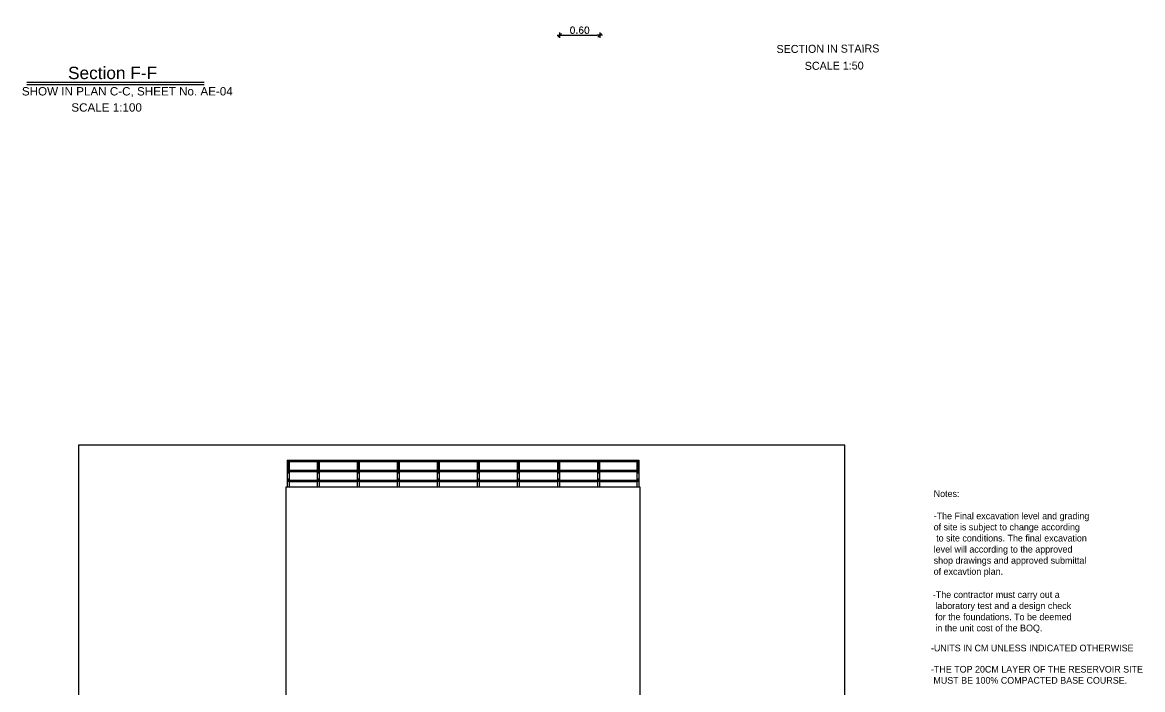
# Model space of a CAD drawing. Extents: x 166525 to 167198, y 178739 to 179747.
# Drawn here: x 166624.56 to 166658.16, y 179240.17 to 179260.17 of the extents above; entities that cross this region are included whole.
import ezdxf
from ezdxf.enums import TextEntityAlignment as Align

# ---------------------------------------------------------------- set-up
doc = ezdxf.new("R2010")
doc.units = 0
doc.header["$MEASUREMENT"] = 0
for name, pattern in [('AUSGEZOGEN', [0]), ('STRICHPUNKT2', [0.7, 0.4, -0.15, 0, -0.15]), ('VONLAYER', [0])]:
    doc.linetypes.add(name, pattern=pattern)
doc.layers.get('0').update_dxf_attribs({"linetype": 'CONTINUOUS'})
doc.layers.get('DEFPOINTS').update_dxf_attribs({"linetype": 'CONTINUOUS'})
for name, color, linetype in [('6', 2, 'CONTINUOUS'), ('EBENE0', 7, 'AUSGEZOGEN'), ('outdim', 42, 'CONTINUOUS'), ('TEXTM', 2, 'CONTINUOUS'), ('TXT', 6, 'CONTINUOUS')]:
    doc.layers.add(name, color=color, linetype=linetype)
doc.styles.add('FUTURA', font='SAS_____.PFB')
doc.styles.add('ROMAND10', font='ROMAND.shx', dxfattribs={"height": 0.2})
doc.dimstyles.new('1-100-layout', dxfattribs={"dimtxt": 0.2, "dimasz": 0.08, "dimexe": 0.18, "dimexo": 0.0625, "dimgap": 0.05, "dimtad": 1, "dimzin": 12, "dimdsep": 46, "dimtxsty": 'ROMAND10', "dimblk": '2', "dimcen": 0, "dimdle": 0.15, "dimse1": 1, "dimse2": 1, "dimclrd": 256, "dimclre": 9, "dimclrt": 1, "dimazin": 0, "dimtfac": 1, "dimtix": 1, "dimtofl": 0, "dimtmove": 2, "dimatfit": 0, "dimldrblk": '2', "dimfxl": 1, "dimtolj": 1, "dimtzin": 0, "dimlwd": -1, "dimlwe": -1, "dimarcsym": 0})

# ---------------------------------------------------------------- blocks, each defined once
blk = doc.blocks.new('2')
for p, q in [((1, 0), (-1, 0)), ((0.71, 0.71), (-0.71, -0.71)), ((0, 1), (0, -1))]:
    blk.add_line(p, q)
blk = doc.blocks.new('*D350')
at = {"layer": 'DEFPOINTS', "color": 0, "transparency": 16777216}
for p in [(166640.679, 179260.171), (166641.879, 179260.171), (166641.879, 179259.786)]:
    blk.add_point(p, dxfattribs=at)
at = {"layer": 'outdim', "transparency": 16777216}
blk.add_line((166640.759, 179259.786), (166641.799, 179259.786), dxfattribs=at)
at = {"layer": 'outdim', "transparency": 16777216, "xscale": 0.08, "yscale": 0.08, "zscale": 0.08, "rotation": 180}
blk.add_blockref('2', (166640.679, 179259.786), dxfattribs=at)
at = {"layer": 'outdim', "transparency": 16777216, "xscale": 0.08, "yscale": 0.08, "zscale": 0.08}
blk.add_blockref('2', (166641.879, 179259.786), dxfattribs=at)
at = {"layer": 'outdim', "color": 1, "transparency": 16777216, "insert": (166641.279, 179259.936), "char_height": 0.2, "attachment_point": 5, "style": 'ROMAND10'}
blk.add_mtext('\\A1;0.60', dxfattribs=at)

msp = doc.modelspace()

# ---------------------------------------------------------------- linework, layer by layer
at = {"color": 2, "linetype": 'Continuous'}
msp.add_lwpolyline([(166626.2388, 179219.66595), (166649.23435, 179219.66595), (166649.23435, 179247.49525), (166626.2388, 179247.49525)], close=True, dxfattribs=at)
at = {"layer": '6'}
for p, q in [((166624.69282, 179258.37651), (166630.01124, 179258.37651)), ((166624.69282, 179258.31094), (166630.01124, 179258.31094))]:
    msp.add_line(p, q, dxfattribs=at)
at = {"layer": 'EBENE0', "linetype": 'AUSGEZOGEN'}
for p, q in [((166632.50634, 179247.04384), (166642.98634, 179247.04384)), ((166632.50634, 179247.04384), (166632.50634, 179246.24384)), ((166632.56634, 179247.04384), (166632.56634, 179246.24384)), ((166632.56634, 179247.00384), (166633.40634, 179247.00384)), ((166633.40634, 179247.04384), (166633.40634, 179246.24384)), ((166633.46634, 179247.04384), (166633.46634, 179246.24384)), ((166633.46634, 179247.00384), (166634.60634, 179247.00384)), ((166634.60634, 179247.04384), (166634.60634, 179246.24384)), ((166634.66634, 179247.04384), (166634.66634, 179246.24384)), ((166634.66634, 179247.00384), (166635.80634, 179247.00384)), ((166635.80634, 179247.04384), (166635.80634, 179246.24384)), ((166635.86634, 179247.04384), (166635.86634, 179246.24384)), ((166635.86634, 179247.00384), (166637.00634, 179247.00384)), ((166637.00634, 179247.04384), (166637.00634, 179246.24384)), ((166637.06634, 179247.04384), (166637.06634, 179246.24384)), ((166637.06634, 179247.00384), (166638.20634, 179247.00384)), ((166638.20634, 179247.04384), (166638.20634, 179246.24384)), ((166638.26634, 179247.04384), (166638.26634, 179246.24384)), ((166638.26634, 179247.00384), (166639.40634, 179247.00384)), ((166639.40634, 179247.04384), (166639.40634, 179246.24384)), ((166639.46634, 179247.04384), (166639.46634, 179246.24384)), ((166639.46634, 179247.00384), (166640.60634, 179247.00384)), ((166640.60634, 179247.04384), (166640.60634, 179246.24384)), ((166640.66634, 179247.04384), (166640.66634, 179246.24384)), ((166640.66634, 179247.00384), (166641.80634, 179247.00384)), ((166641.80634, 179247.04384), (166641.80634, 179246.24384)), ((166641.86634, 179247.04384), (166641.86634, 179246.24384)), ((166641.86634, 179247.00384), (166642.98634, 179247.00384)), ((166642.98634, 179247.04384), (166642.98634, 179246.24384)), ((166642.98634, 179247.04384), (166643.04634, 179247.04384)), ((166643.04634, 179247.04384), (166643.04634, 179246.24384)), ((166632.56634, 179246.74384), (166633.40634, 179246.74384)), ((166632.56634, 179246.70384), (166633.40634, 179246.70384)), ((166633.46634, 179246.74384), (166634.60634, 179246.74384)), ((166633.46634, 179246.70384), (166634.60634, 179246.70384)), ((166634.66634, 179246.74384), (166635.80634, 179246.74384)), ((166634.66634, 179246.70384), (166635.80634, 179246.70384)), ((166635.86634, 179246.74384), (166637.00634, 179246.74384)), ((166635.86634, 179246.70384), (166637.00634, 179246.70384)), ((166637.06634, 179246.74384), (166638.20634, 179246.74384)), ((166637.06634, 179246.70384), (166638.20634, 179246.70384)), ((166638.26634, 179246.74384), (166639.40634, 179246.74384)), ((166638.26634, 179246.70384), (166639.40634, 179246.70384)), ((166639.46634, 179246.74384), (166640.60634, 179246.74384)), ((166639.46634, 179246.70384), (166640.60634, 179246.70384)), ((166640.66634, 179246.74384), (166641.80634, 179246.74384)), ((166640.66634, 179246.70384), (166641.80634, 179246.70384)), ((166641.86634, 179246.74384), (166642.98634, 179246.74384)), ((166641.86634, 179246.70384), (166642.98634, 179246.70384)), ((166632.47634, 179246.24384), (166643.07634, 179246.24384)), ((166632.47634, 179239.94384), (166632.47634, 179246.24384)), ((166632.56634, 179246.44384), (166633.40634, 179246.44384)), ((166632.56634, 179246.40384), (166633.40634, 179246.40384)), ((166633.46634, 179246.44384), (166634.60634, 179246.44384)), ((166633.46634, 179246.40384), (166634.60634, 179246.40384)), ((166634.66634, 179246.44384), (166635.80634, 179246.44384)), ((166634.66634, 179246.40384), (166635.80634, 179246.40384)), ((166635.86634, 179246.44384), (166637.00634, 179246.44384)), ((166635.86634, 179246.40384), (166637.00634, 179246.40384)), ((166637.06634, 179246.44384), (166638.20634, 179246.44384)), ((166637.06634, 179246.40384), (166638.20634, 179246.40384)), ((166638.26634, 179246.44384), (166639.40634, 179246.44384)), ((166638.26634, 179246.40384), (166639.40634, 179246.40384)), ((166639.46634, 179246.44384), (166640.60634, 179246.44384)), ((166639.46634, 179246.40384), (166640.60634, 179246.40384)), ((166640.66634, 179246.44384), (166641.80634, 179246.44384)), ((166640.66634, 179246.40384), (166641.80634, 179246.40384)), ((166641.86634, 179246.44384), (166642.98634, 179246.44384)), ((166641.86634, 179246.40384), (166642.98634, 179246.40384)), ((166643.07634, 179246.24384), (166643.07634, 179239.89384))]:
    msp.add_line(p, q, dxfattribs=at)
at = {"layer": 'EBENE0', "linetype": 'STRICHPUNKT2'}
for p, q in [((166632.50634, 179247.02384), (166642.98634, 179247.02384)), ((166632.53634, 179247.04384), (166632.53634, 179246.24384)), ((166633.43634, 179247.04384), (166633.43634, 179246.24384)), ((166634.63634, 179247.04384), (166634.63634, 179246.24384)), ((166635.83634, 179247.04384), (166635.83634, 179246.24384)), ((166637.03634, 179247.04384), (166637.03634, 179246.24384)), ((166638.23634, 179247.04384), (166638.23634, 179246.24384)), ((166639.43634, 179247.04384), (166639.43634, 179246.24384)), ((166640.63634, 179247.04384), (166640.63634, 179246.24384)), ((166641.83634, 179247.04384), (166641.83634, 179246.24384)), ((166643.01634, 179247.04384), (166643.01634, 179246.24384)), ((166632.50634, 179246.72384), (166642.98634, 179246.72384)), ((166632.50634, 179246.42384), (166642.98634, 179246.42384))]:
    msp.add_line(p, q, dxfattribs=at)

# ---------------------------------------------------------------- texts
at = {"linetype": 'VONLAYER', "char_height": 0.2, "width": 11.6938936, "attachment_point": 1}
for s, insert in [('Notes:\\P\\P-The Final excavation level and grading \\Pof site is subject to change according\\P to site conditions. The final excavation \\Plevel will according to the approved \\Pshop drawings and approved submittal \\Pof excavtion plan. ', (166651.89558, 179246.14378)), ('-The contractor must carry out a\\P laboratory test and a design check\\P for the foundations. To be deemed \\P in the unit cost of the BOQ. ', (166651.87033, 179243.11767)), ('-UNITS IN CM UNLESS INDICATED OTHERWISE', (166651.81345, 179241.5159)), ('-THE TOP 20CM LAYER OF THE RESERVOIR SITE \\P MUST BE 100% COMPACTED BASE COURSE. ', (166651.81345, 179240.88003))]:
    msp.add_mtext(s, dxfattribs=dict(at, insert=insert))
at = {"layer": '6', "color": 4, "style": 'FUTURA'}
msp.add_text('Section F-F', height=0.3701376, dxfattribs=at).set_placement((166627.26453, 179258.47144), align=Align.CENTER)
at = {"layer": '6', "style": 'FUTURA'}
msp.add_text('SCALE 1:100', height=0.25, dxfattribs=at).set_placement((166626.02792, 179257.49659))
at = {"layer": 'TEXTM', "color": 4}
for s, p in [('SECTION IN STAIRS', (166647.18189, 179259.25242)), ('SCALE 1:50', (166648.02903, 179258.74839))]:
    msp.add_text(s, height=0.24, rotation=0.360658, dxfattribs=at).set_placement(p)
at = {"layer": 'TXT', "style": 'FUTURA'}
msp.add_text('SHOW IN PLAN C-C, SHEET No. AE-04', height=0.25, dxfattribs=at).set_placement((166627.70709, 179257.981), align=Align.CENTER)

# ---------------------------------------------------------------- dimensions: what is measured, and where the dimension line sits
at = {"layer": 'outdim'}
dim = msp.add_linear_dim(base=(166641.87907, 179259.78586), p1=(166640.67907, 179260.17096), p2=(166641.87907, 179260.17096), text='0.60', dimstyle='1-100-layout', override={"dimfxl": 0}, dxfattribs=at)
dim.commit()
dim.dimension.update_dxf_attribs({"geometry": '*D350', "text_midpoint": (166641.27907, 179259.93586)})

doc.saveas('drawing.dxf')
